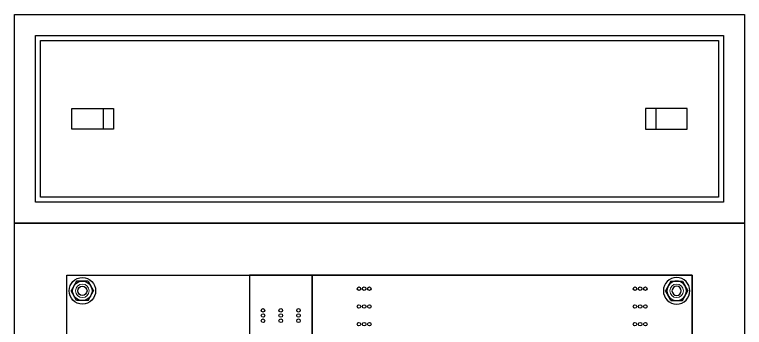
# Model space of a CAD drawing. Header units: millimetres. Extents: x 60229 to 91621, y 21923 to 36546.
# Drawn here: x 82236 to 82936, y 30257 to 30557 of the extents above; entities that cross this region are included whole.
import ezdxf

# ---------------------------------------------------------------- set-up
doc = ezdxf.new("R2010")
doc.units = ezdxf.units.MM
doc.layers.add('속판', color=3, linetype='Continuous')

# ---------------------------------------------------------------- blocks, each defined once
blk = doc.blocks.new('A$C24630F88')
at = {"color": 163}
for p, q in [((7.25, 22.08), (2, 12.75)), ((18.25, 22.08), (7.25, 22.08)), ((18.25, 22.08), (23.5, 12.75)), ((7.25, 3.42), (2, 12.75)), ((18.25, 3.42), (23.5, 12.75)), ((18.25, 3.42), (7.25, 3.42))]:
    blk.add_line(p, q, dxfattribs=at)
at = {"color": 252}
blk.add_circle((12.75, 12.75), 12.75, dxfattribs=at)
at = {"color": 163}
blk.add_circle((12.75, 12.75), 9.33, dxfattribs=at)
at = {"color": 153}
blk.add_circle((12.75, 12.75), 4.47, dxfattribs=at)
at = {"layer": '속판', "color": 54, "lineweight": 0}
blk.add_circle((12.75, 12.75), 6.5, dxfattribs=at)

msp = doc.modelspace()

# ---------------------------------------------------------------- linework, layer by layer
at = {"color": 8, "lineweight": -2}
for p, q in [((82255.5, 30536.64), (82915.5, 30536.64)), ((82255.5, 30376.64), (82255.5, 30536.64)), ((82915.5, 30536.64), (82915.5, 30376.64)), ((82320.5, 30466.64), (82320.5, 30446.64)), ((82850.5, 30466.64), (82850.5, 30446.64)), ((82915.5, 30376.64), (82255.5, 30376.64))]:
    msp.add_line(p, q, dxfattribs=at)
at = {"color": 253, "linetype": 'Continuous', "lineweight": -2}
for points in [[(82235.5, 30556.64), (82935.5, 30556.64), (82935.5, 30356.64), (82235.5, 30356.64)], [(82235.5, 30356.64), (82935.5, 30356.64), (82935.5, 29356.64), (82235.5, 29356.64)]]:
    msp.add_lwpolyline(points, close=True, dxfattribs=at)
at = {"color": 4, "lineweight": -2}
msp.add_lwpolyline([(82260.5, 30531.64), (82910.5, 30531.64), (82910.5, 30381.64), (82260.5, 30381.64)], close=True, dxfattribs=at)
at = {"lineweight": -2}
for points in [[(82290.5, 30466.64), (82330.5, 30466.64), (82330.5, 30446.64), (82290.5, 30446.64), (82290.5, 30466.64)], [(82880.5, 30466.64), (82840.5, 30466.64), (82840.5, 30446.64), (82880.5, 30446.64), (82880.5, 30466.64)]]:
    msp.add_lwpolyline(points, dxfattribs=at)
at = {"color": 253, "lineweight": -2}
for points in [[(82520.79, 29512.56), (82520.79, 30306.64), (82460.79, 30306.64), (82460.79, 29512.56)], [(82520.79, 30246.64), (82885.5, 30246.64), (82885.5, 30306.64), (82520.79, 30306.64)]]:
    msp.add_lwpolyline(points, close=True, dxfattribs=at)
at = {"layer": '속판', "color": 54, "lineweight": -2}
msp.add_lwpolyline([(82285.5, 30306.64), (82885.5, 30306.64), (82885.5, 29406.64), (82285.5, 29406.64)], close=True, dxfattribs=at)
at = {"layer": '속판', "color": 3, "lineweight": -2}
for centre in [(82565.79, 30293.64), (82570.79, 30293.64), (82575.79, 30293.64), (82830.5, 30293.64), (82835.5, 30293.64), (82840.5, 30293.64), (82565.79, 30276.64), (82570.79, 30276.64), (82575.79, 30276.64), (82830.5, 30276.64), (82835.5, 30276.64), (82840.5, 30276.64), (82473.79, 30272.91), (82473.79, 30267.91), (82490.79, 30272.91), (82490.79, 30267.91), (82507.79, 30272.91), (82507.79, 30267.91), (82473.79, 30262.91), (82490.79, 30262.91), (82507.79, 30262.91), (82565.79, 30259.64), (82570.79, 30259.64), (82575.79, 30259.64), (82830.5, 30259.64), (82835.5, 30259.64), (82840.5, 30259.64)]:
    msp.add_circle(centre, 1.7, dxfattribs=at)

# ---------------------------------------------------------------- block references
at = {"color": 250, "lineweight": -2}
msp.add_blockref('A$C24630F88', (82287.75, 30278.89), dxfattribs=at)
at = {"color": 250, "lineweight": -2, "xscale": -1}
msp.add_blockref('A$C24630F88', (82883.25, 30278.89), dxfattribs=at)

doc.saveas('drawing.dxf')
